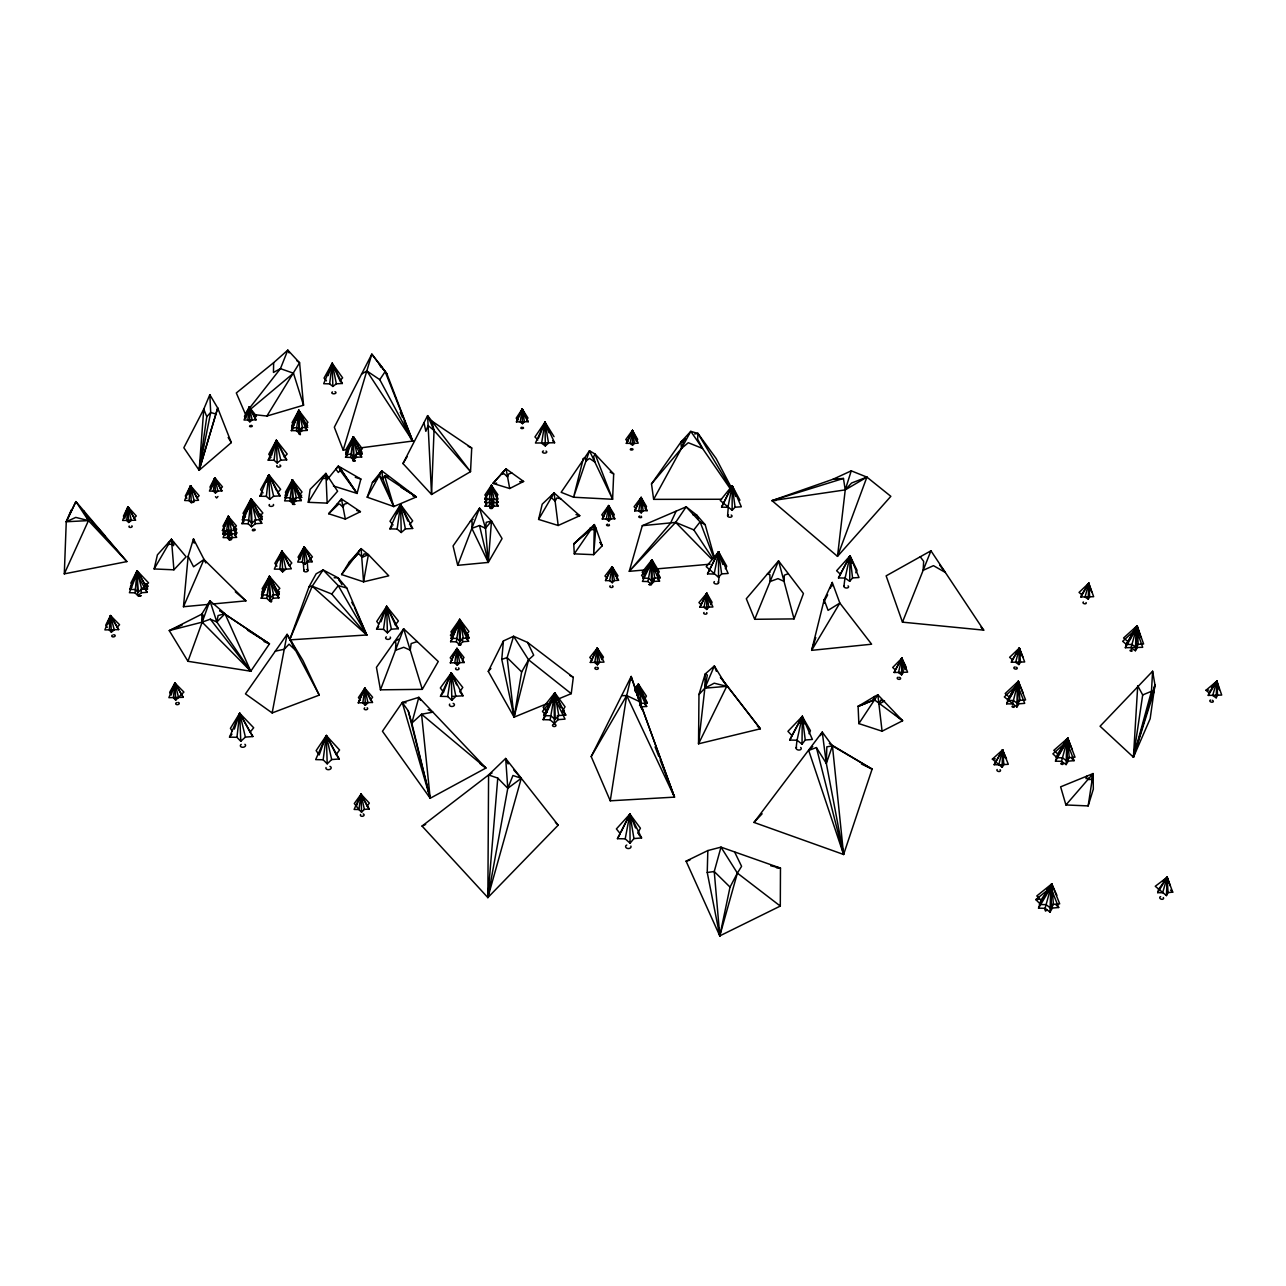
<?xml version="1.0" encoding="UTF-8"?>
<svg xmlns="http://www.w3.org/2000/svg" width="1286" height="1286" viewBox="0 0 1286 1286"><rect width="100%" height="100%" fill="white"/><g stroke="black" fill="none" stroke-linecap="round" stroke-linejoin="round"><path stroke-width="1.5" d="M710.676 604.693L712.074 602.314L706.77 593.296L704.005 607.378L706.753 609.468L706.77 593.296L698.957 602.587L701.175 604.886L699.777 607.265L712.91 606.992L706.77 593.296L699.777 607.265M718.52 577.269L718.569 551.79L706.239 566.692L718.52 577.269L721.639 573.894L728.149 573.46L718.569 551.79L707.525 573.861L714.164 574.038L718.569 551.79L726.767 566.29L725.336 568.717M732.136 510.285L732.2 485.738L720.273 500.543L732.136 510.285L735.078 507.198L741.331 506.797L732.2 485.738L721.575 507.15L727.94 507.311L732.2 485.738L739.932 500.222M824.133 603.343L824.149 599.871L832.267 582.445L839.838 603.054L871.619 644.206L811.643 650.346L824.149 599.871L828.088 610.352L839.838 603.054L811.643 650.346L815.79 637.567M780.297 906.067L780.473 868.098L720.996 847.136L707.83 850.56L686.081 861.138L719.79 935.887L780.297 906.067L737.376 873.098L720.996 847.136L714.244 871.538L719.79 935.887L737.376 873.098L741.588 866.33L734.579 851.911M492.072 772.982L488.584 774.944L487.86 897.58L558.188 825.162L505.671 758.451L488.584 774.944L422.049 826.062L487.86 897.58L521.28 778.287L513.789 770.041M705.033 687.737L707.332 675.037L705.194 673.993L704.857 688.171L698.539 743.806L726.719 686.338L714.357 665.955L705.194 673.993L698.973 694.488L698.539 743.806L760.347 728.808L720.514 677.352L760.347 728.808L757.422 726.172M802.03 744.128L802.271 716.431L787.932 731.332L791.967 735.592L789.765 740.045L797.063 740.222L802.03 744.128L805.261 740.013L802.271 716.431L791.967 735.592M849.708 581.32L850.03 555.857L836.623 570.727L840.385 574.263L838.488 577.912L845.127 578.089L849.708 581.32L852.538 577.944L859 577.51L850.03 555.857L840.385 574.263M591.367 528.948L573.749 543.914L589.551 529.719L594.228 529.494L595.161 530.973L595.804 527.839L594.341 524.608L573.749 543.914L574.279 553.848L593.682 554.668L602.169 545.811L595.804 527.839L593.682 554.668L594.341 524.608L574.279 553.848M900.216 661.197L901.856 658.223L905.022 669.717L906.18 667.161L901.856 658.223L898.48 672.61L901.582 674.861L901.856 658.223L892.709 667.482L895.265 669.942L894.108 672.498L907.611 672.176L901.856 658.223L895.265 669.942M289.125 352.894L287.823 350.113L273.661 362.668L273.452 372.458L280.444 368.648L287.823 350.113L299.574 362.765L303.544 405.219L266.909 416.037L253.101 414.526M1002.148 767.308L1002.582 749.931L992.374 759.126L1002.148 767.308L1003.868 764.672L1002.582 749.931L1000.653 752.873M737.376 873.098L730.03 887.083L719.79 935.887L707.236 872.471L707.83 850.56M1016.856 707.027L1017.451 684.715L1004.318 696.932L1016.856 707.027L1019.042 703.796L1024.701 703.362L1017.451 684.715L1015.506 687.93M1023.19 693.09L1018.335 681.291L1007.517 700.404L1013.384 700.548L1017.74 703.619L1018.335 681.291L1005.186 693.54L1009.655 697.542L1012.58 692.736M1022.917 657.001L1019.332 648.08L1015.683 662.37L1018.898 664.589L1019.332 648.08L1009.623 657.307L1012.323 659.734L1011.359 662.258L1024.685 661.952L1019.332 648.08L1012.323 659.734M594.228 527.951L594.341 524.608M808.685 750.413L816.401 747.568L843.6 854.483L826.335 763.402L826.834 746.828L832.444 745.88L872.117 769.108L843.6 854.483L753.998 822.429L822.252 732.088L832.444 745.88L843.6 854.483L808.685 750.413L812.736 746.571M1050.019 912.144L1050.758 887.613L1035.809 899.589L1039.956 903.769L1038.541 908.157L1045.1 908.318L1050.019 912.144L1052.382 908.077L1052.093 904.46L1059.696 903.833L1051.771 883.916L1036.805 895.94L1041.869 900.923M1056.883 895.297L1051.771 883.916L1040.953 900.12L1039.538 904.492L1046.097 904.653L1051.032 908.463L1051.771 883.916L1046.724 889.88M1066.11 764.591L1066.817 741.668L1052.88 753.853L1056.738 757.438L1055.485 761.167L1061.529 761.328L1066.11 764.591L1068.264 761.135L1068.007 757.695L1075.016 757.197L1067.766 738.164L1053.813 750.381L1057.671 753.966L1056.417 757.695L1062.461 757.84L1067.042 761.119L1069.196 757.663L1067.766 738.164L1065.756 740.945M1067.042 761.119L1067.766 738.164L1063.683 744.047M1091.766 592.139L1088.744 583.201L1085.062 597.09L1088.229 599.131L1088.744 583.201L1079.05 592.412L1081.735 594.646L1080.899 596.977L1093.663 596.704L1088.744 583.201L1085.882 587.67M64.3 573.861L66.261 521.746L75.922 501.588L126.864 561.596L64.3 573.861L88.461 520.605L83.96 511.04M1135.393 650.732L1137.274 647.71L1137.081 644.415L1143.608 643.981L1137.113 625.752L1131.005 647.855L1135.393 650.732L1136.181 629.095L1122.662 641.296L1126.391 644.431L1125.346 647.71L1142.691 647.308L1136.181 629.095L1134.172 632.262M1140.859 637.583L1137.113 625.752L1126.263 644.382L1131.921 644.527L1136.31 647.405L1137.113 625.752L1123.578 637.985L1128.127 641.73M434.041 430.488L431.549 494.483L470.531 471.657L471.721 447.994L431.839 421.069L427.611 415.635L402.968 463.539L431.549 494.483L427.611 415.635L434.041 430.488L470.531 471.657L431.839 421.069L434.041 430.488L428.109 425.537L425.843 431.324L423.978 422.708M1166.45 895.603L1167.19 877.245L1155.262 886.279L1166.45 895.603L1168.042 892.597L1167.19 877.245L1162.946 881.473M127.796 510.462L127.957 506.813L136.284 515.975L134.13 518.129L135.528 520.219L122.62 520.444L127.957 506.813L135.528 520.219M613.679 473.923L612.602 499.273L573.572 497.232L561.146 492.313L589.47 450.743L595.064 454.054L613.679 473.923L610.111 472.107M1219.321 689.955L1216.894 681.098L1212.666 695.517L1216.17 697.816L1216.894 681.098L1205.947 690.277L1208.953 692.8L1208.277 695.404L1221.7 695.067L1216.894 681.098L1211.46 687.56M471.849 528.337L479.501 525.54L488.278 562.416L502.07 538.577L491.493 521.039L479.565 508.147L453.074 545.939L457.703 565.326L488.278 562.416L471.849 528.337L472.139 521.794L470.387 521.248L473.103 519.431M630.992 680.471L631.185 676.516L591.206 756.57L610.255 800.808L674.491 797.127L635.236 689.055L674.491 797.127L626.7 695.565L631.185 676.516L640.123 701.883L626.7 695.565L621.604 695.678M651.504 483.89L680.937 442.03L690.791 431.357L697.928 433.43L697.639 439.185L702.558 448.46L688.299 442.722L681.451 448.46L651.504 483.89L653.642 499.354L721.494 499.257M1152.61 671.228L1151.468 691.305L1133.432 757.197L1100.06 726.236L1152.61 671.228L1154.941 684.763L1150.15 718.761L1133.432 757.197L1137.724 685.76L1142.691 694.938L1133.432 757.197L1153.831 692.061L1154.941 684.763L1133.432 757.197M199.153 470.274L203.767 409.157L209.827 394.689L217.704 408.032L231.319 442.593L199.153 470.274L183.834 447.737L203.767 409.157L206.789 416.664L199.153 470.274L217.704 408.032L199.153 470.274L210.695 412.468L209.827 394.689M479.501 525.54L485.513 528.241L486.253 522.309L491.493 521.039L488.278 562.416L485.513 528.241L479.565 508.147L457.703 565.326M718.52 582.912L719.067 575.758M727.603 515.67L728.294 506.893M497.762 778.094L487.86 897.58L507.793 788.302L512.953 775.49L521.28 778.287L507.793 788.302L497.762 778.094L488.584 774.944M547.273 703.522L514.095 717.154L501.765 659.364L503.421 640.942L513.58 636.265L527.565 642.421L573.299 677.352L571.241 693.668L558.333 698.973M135.046 592.846L137.104 570.727L148.549 582.88L138.116 592.283L135.351 589.518L129.709 589.374L137.104 570.727L147.552 589.02L140.672 589.406L141.508 592.717L137.795 595.611L135.046 592.846L129.404 592.701L136.798 574.07L147.231 592.332L141.508 592.717M208.83 604.356L183.464 606.735L188.142 556.324L193.479 538.93L205.824 562.93M189.058 500.624L184.637 500.511L190.553 485.738L198.542 500.27L194.073 500.543L191.26 502.665L189.058 500.624L190.553 485.738L199.169 495.737L196.935 498.036L190.553 485.738L185.313 495.978L186.904 498.212M176.712 686.579L174.928 683.011L173.417 697.8L175.684 700.147L183.898 692.077L174.928 683.011L169.623 692.415L171.231 695.003L174.928 683.011L183.191 697.333L168.884 697.671L174.928 683.011L183.191 697.333M221.931 490.898L220.469 488.889L222.446 486.831L214.81 477.781L213.412 491.204L215.421 493.036L217.929 491.123L221.931 490.898L214.81 477.781L209.972 487.04L211.434 489.034M227.381 530.411L226.995 534.011L229.197 536.037L231.866 533.915L236.19 533.658L233.329 528.401M227.944 532.356L227.365 537.725L229.551 539.75L232.236 537.644L236.544 537.371L234.647 533.867M796.147 747.97L796.966 740.559M242.668 517.085L250.625 502.601L261.781 523.306L255.416 523.691L251.526 526.778L248.246 523.82L251.059 498.807L262.842 512.985L259.788 516.313L251.059 498.807L243.086 513.323L245.465 516.554L242.363 519.898L248.664 520.058L251.943 523.016L255.85 519.93L262.199 519.544L251.059 498.807L242.363 519.898M236.946 737.312L239.694 713.248L253.68 727.763L250.063 732.216L252.876 736.54L245.401 737.103L240.771 741.266L236.946 737.312L229.519 737.135L239.694 713.248L252.876 736.54M266.347 496.38L268.822 474.727L280.621 489.323L277.567 492.634L280.059 495.882L273.613 496.267L269.69 499.338L266.347 496.38L259.949 496.203L268.822 474.727L280.059 495.882M274.079 460.308L276.377 440.294L287.18 453.99L284.383 456.964L286.682 459.858L280.766 460.211L277.165 462.96L274.079 460.308L268.195 460.147L276.377 440.294L286.682 459.858M266.829 598.376L269.417 576.273L279.834 588.377L277.133 591.496L279.335 594.534L272.503 594.936L273.259 598.231L269.787 601.141L271.121 602.105L271.844 600.948L269.867 601.237L266.829 598.376L261.187 598.215L269.015 579.616L269.417 576.273L279.335 594.534M831.801 586.368L832.267 582.445L830.467 588.104M278.805 560.567L281.907 551.212L285.91 569.151L274.352 569.135L281.907 551.212L289.221 565.936L291.793 562.995L281.907 551.212L279.753 569.28L282.615 571.884L285.91 569.151L291.343 568.798L281.907 551.212L274.866 563.316L276.956 566.178M307.595 427.338L305.586 424.878L307.949 422.371L298.802 410.347L296.375 430.778L299.075 433.028L302.13 430.697L307.225 430.408L298.432 413.433L291.729 425.666L293.706 428.109L291.311 430.633L302.13 430.697L301.471 427.643L307.595 427.338L298.802 410.347L292.083 422.596L294.076 425.039L291.665 427.563L296.728 427.708L299.445 429.942L302.499 427.627L298.802 410.347L291.665 427.563M292.822 486.783L292.018 483.118L284.592 500.881L295.909 500.929L295.217 497.778L301.631 497.441L299.525 494.74L302.017 491.991L292.404 479.919L289.897 501.026L292.71 503.485L295.909 500.929L301.245 500.608L292.018 483.118L285.058 495.431M182.082 625.092L169.254 630.59L202.159 622.151L201.773 614.178L209.923 600.787L225.002 613.711L250.77 671.228L202.159 622.151L203.027 614.981L201.773 614.178L169.254 630.59L187.949 661.293L250.77 671.228L269.449 643.884L219.874 610.77L269.449 643.884L263.984 641.537M302.29 562.191L304.171 546.871L312.418 556.886L304.734 564.393L302.29 562.191L297.709 562.062L304.171 546.871L312.096 561.789L307.499 562.095L304.171 546.871L298.063 557.159L299.879 559.571L304.171 546.871L312.096 561.789M329.634 383.887L332.174 363.359L342.623 377.843L339.922 380.688L342.349 383.485L336.385 383.807L332.865 386.443L329.634 383.887L323.702 383.71L332.174 363.359L342.349 383.485M843.938 586.287L845.031 577.366M323.156 759.785L326.322 735.56L339.568 749.995L336.144 754.56L339.199 758.981L331.675 759.56L327.207 763.82L323.156 759.785L315.665 759.608L326.322 735.56L339.199 758.981M298.336 413.77L298.802 410.347L304.734 423.062M291.922 483.359L292.404 479.919L301.631 497.441M393.082 524.993L389.996 521.264L400.557 504.562L412.661 528.466L405.395 528.916L401.248 532.5L397.149 529.06L400.557 504.562L412.661 520.862L409.527 524.704M383.517 629.368L386.7 606.381L398.403 620.977L395.365 624.9L398.322 628.709L391.378 629.192L387.391 632.841L383.517 629.368L376.573 629.175L386.7 606.381L398.322 628.709M367.169 806.097L361.044 794.201L358.907 809.553L361.559 812.205L364.356 809.408L369.178 809.007L361.044 794.201L354.309 803.509L358.907 809.553L354.116 809.441L361.044 794.201L369.323 803.091L367.169 806.097L369.178 809.007M308.27 502.312L310.103 489.387L325.888 473.457L337.607 491.22L327.174 503.115L308.27 502.312L325.888 473.457L326.21 478.408M303.657 550.199L304.171 546.871L306.004 551.823M447.673 696.53L440.471 696.337L443.509 692.077L440.342 687.994L451.273 672.948L455.823 696.337L451.836 700.275L447.673 696.53L451.273 672.948L462.783 687.463L459.793 691.691L463.008 695.806L452.559 696.417M456.337 641.843L459.745 619.434L468.892 631.474L466.513 634.754L469.101 637.92L462.204 638.354L462.847 641.698L459.681 644.752L456.337 641.843L450.582 641.698L459.231 622.826L468.586 641.296L462.847 641.698M1088.149 805.92L1093.084 773.577L1060.628 786.839L1065.917 804.956L1088.149 805.92L1093.325 789.138L1093.084 773.577L1065.917 804.956M487.442 495.415L491.429 485.288L496.203 496.959L497.891 494.772L491.429 485.288L489.259 499.402L491.718 501.347L493.969 499.322L498.116 499.081L491.429 485.288L484.886 494.997L486.783 497.119L485.079 499.29L493.969 499.322L491.429 485.288L485.079 499.29M489.789 499.129L489.243 502.649L491.702 504.594L493.969 502.569L498.116 502.328L496.444 498.872M489.821 502.81L489.275 506.33L491.718 508.259L493.985 506.25L498.116 505.993L496.444 502.553M610.255 800.808L626.7 695.565L591.206 756.57M503.421 640.942L488.262 671.356L514.095 717.154L521.65 671.919L528.578 659.814L533.69 655.153L527.565 642.421M352.766 440.166L353.345 436.742L362.266 448.782L353.907 456.626L351.078 454.312L345.934 454.167L353.345 436.742L362.089 453.926L355.9 454.231L356.527 457.334L353.505 459.745L350.692 457.414L345.532 457.269L352.943 439.876L361.688 457.028L350.692 457.414L353.345 436.742L362.089 453.926M550.135 719.855L554.796 692.8L565.052 706.802L562.384 710.997L565.76 715.064L557.368 715.627L558.076 719.646L554.411 723.552L550.135 719.855L543.094 719.662L554.089 696.899L565.052 719.115L558.076 719.646M358.424 553.43L348.86 562.738L358.424 553.43L362.25 557.288L364.115 553.848L368.391 554.62L363.568 581.835L341.594 574.569L348.86 562.738L361.109 548.624L368.391 554.62L388.758 575.806L363.568 581.835L361.109 548.624L341.594 574.569M627.697 441.436L632.471 430.392L636.297 441.307L637.647 439.378L632.471 430.392L630.14 443.461L632.551 445.165L634.448 443.397L638.21 443.172L632.471 430.392L625.784 439.555L627.697 441.436L626.33 443.349L634.448 443.397L632.471 430.392L626.33 443.349M609.677 580.677L612.168 566.724L617.939 575.774L616.428 578.073L618.518 580.308L614.386 580.581L612.281 582.703L609.677 580.677L605.513 580.565L612.168 566.724L618.518 580.308M325.663 739.177L326.322 735.56L336.144 754.56M647.919 581.545L651.954 559.812L659.268 571.82L657.355 574.842L660.184 577.784L653.642 578.17L654.124 581.417L651.423 584.23L647.919 581.545L642.405 581.401L651.343 563.107L659.557 581.063L654.124 581.417M636.763 692.961L638.419 684.152L646.408 696.08L645.025 698.427M272.15 712.942L287.083 634.336L302.917 660.474L319.249 695.115L272.15 712.942L245.465 693.877L287.083 634.336L319.249 695.115M625.205 838.842L617.441 838.665L620.254 833.682L616.396 828.923L629.899 814.102L641.585 837.942L633.934 838.585L630.076 843.198L625.205 838.842L629.899 814.102L640.412 828.232L637.663 833.167M210.325 619.177L250.77 671.228L216.852 622.006L218.09 615.544L225.002 613.711L216.852 622.006L210.325 619.177L202.159 622.151M174.157 542.499L173.514 545.698L171.842 544.219L167.791 544.412L168.771 542.226M328.059 476.736L327.448 479.791L326.097 478.279L321.982 478.569L322.882 476.479M1093.132 776.471L1092.409 780.055L1092.28 778.85L1088.856 779.637L1089.049 778.239L1085.979 778.609L1086.895 776.117M399.817 508.163L400.557 504.562L407.887 521.039M364.083 691.804L364.822 688.187L372.602 697.221L370.577 699.889L372.474 702.477L358.28 702.831L364.822 688.187L372.474 702.477M797.063 740.222L802.271 716.431L810.453 730.753L809.023 733.695M845.127 578.089L850.03 555.857L857.039 570.325L855.801 572.752M1091.493 780.554L1093.084 773.577M154.143 568.959L157.406 554.861L171.44 539.252L186.116 556.806L173.915 569.811L154.143 568.959L171.44 539.252L172.051 544.332M538.593 519.415L542.21 504.176L554.089 492.892L579.777 515.702L558.188 525.492L538.593 519.415L554.089 492.892L558.188 525.492M705.934 596.72L706.77 593.296L710.033 602.796M717.652 555.504L718.569 551.79L722.796 564.474M514.095 717.154L528.578 659.814L513.58 636.265L507.134 657.612L514.095 717.154L513.001 709.342M998.756 764.816L1008.304 764.318L1002.582 749.931L994.158 764.704L998.756 764.816L1002.582 749.931L1006.488 758.74M450.325 676.581L451.273 672.948L463.008 695.806M1170.228 885.797L1167.19 877.245L1162.608 892.773L1157.705 892.645L1158.557 889.398L1167.19 877.245L1172.719 892.162L1168.042 892.597M333.444 485.995L357.074 493.422L360.868 479.067L338.298 466.095L328.959 477.508M1061.529 761.328L1067.766 738.164L1072.347 749.883M124.806 518.29L127.957 506.813L134.13 518.129M1045.1 908.318L1051.771 883.916L1053.009 889.156M544.01 425.779L545.007 422.178L554.041 436.661M108.185 624.031L110.548 615.592L119.566 624.739L117.235 627.198L118.698 629.593L104.889 629.899L110.548 615.592L118.698 629.593M135.159 577.623L137.104 570.727L147.552 589.02M135.753 577.719L136.798 574.07L137.795 595.611M714.534 558.092L705.178 524.704L696.626 514.995L686.161 506.845L642.293 525.685L629.272 571.322L645.058 569.939M187.949 494.644L190.553 485.738L194.073 500.543M347.156 449.634L343.185 450.148L371.831 354.132L386.861 373.76L412.693 441.034L361.061 447.817M211.997 487.153L214.81 477.781L220.469 488.889M225.082 526.601L228.265 516.329L236.415 525.878L234.309 528.144L235.917 530.362L222.414 530.604L228.265 516.329L235.917 530.362M247.137 511.233L251.059 498.807L253.117 504.064M248.905 508.066L250.625 502.601L251.509 506.459M851.252 470.837L845.24 489.886L837.507 556.372L772.002 500.64L833.119 479.212L851.252 470.837L866.909 477.122L890.844 496.332L837.507 556.372L866.909 477.122L851.589 483.006L845.24 489.886L772.002 500.64L843.455 478.44L845.24 489.886L866.909 477.122M271.635 455.292L276.377 440.294L284.383 456.964M266.507 481.993L268.822 474.727L276.699 490.85M294.671 423.207L298.802 410.347L299.976 413.738M296.214 420.345L298.432 413.433L299.188 416.985M289.334 489.307L292.404 479.919L299.525 494.74M290.877 486.638L292.018 483.118L292.71 503.485M328.171 375.608L332.174 363.359L339.922 380.688M264.884 590.033L269.417 576.273L277.133 591.496M267.826 583.249L269.015 579.616L278.933 597.861L273.259 598.231M234.39 729.114L239.694 713.248L250.063 732.216M350.821 444.152L353.345 436.742L356.929 454.215M351.158 445.085L352.943 439.876L353.505 459.745M610.946 570.341L612.168 566.724L615.817 576.45M639.271 502.89L641.135 497.489L646.504 506.523L645.09 508.613L647.115 510.671L634.689 510.88L641.135 497.489L647.115 510.671M816.401 747.568L826.335 763.402L832.444 745.88M367.217 497.216L372.458 482.346L381.813 470.869L416.342 496.959L393.805 506.539L367.217 497.216L381.813 470.869L382.906 479.131L393.805 506.539L384.659 475.9L388.71 476.72M187.949 661.293L209.923 600.787L216.852 622.006M650.7 563.236L651.954 559.812L660.184 577.784M289.671 639.881L309.058 586.737L316.131 573.813L323.091 569.923L338.009 577.784L346.786 588.024L366.767 634.979L289.671 639.881L312.225 586.207L323.091 569.923L338.266 585.628L366.767 634.979L312.225 586.207L309.058 586.737M397.165 513.853L400.557 504.562L401.634 508.131M319.153 755.011L326.322 735.56L327.769 739.129M794.041 618.904L803.445 593.537L778.56 560.873L746.314 598.746L754.705 619.289L794.041 618.904L778.56 560.873L754.705 619.289M380.945 621.813L386.7 606.381L395.365 624.9M848.647 559.555L850.03 555.857L852.104 563.107M358.28 702.831L364.822 688.187L370.577 699.889M380.447 689.826L403.643 628.741L438.269 661.518L422.29 689.344L380.447 689.826L376.444 667.338L403.643 628.741L422.29 689.344M1018.769 700.42L1025.585 699.954L1018.335 681.291L1012.516 703.956L1006.649 703.812L1007.967 700.307M356.286 806.402L361.044 794.201L364.356 809.408M800.937 719.871L802.271 716.431L812.398 739.45L805.261 740.013M516.442 421.888L522.261 409.012L527.951 418.014L526.456 419.895L528.241 421.712L516.442 421.888L522.261 409.012L528.241 421.712M453.508 635.027L450.952 631.86L459.745 619.434L463.362 638.322L460.195 641.376L456.851 638.467L451.097 638.322L453.508 635.027L459.745 619.434L469.101 637.92M457.028 628.324L459.231 622.826L459.986 626.716M902.467 622.151L930.951 550.794L983.71 630.14L902.467 622.151L886.134 575.855L930.951 550.794M538.561 438.156L545.007 422.178L554.604 442.754L535.458 443.027L545.007 422.178L549.009 432.707M717.106 555.407L718.569 551.79L721.639 573.894M214.81 477.781L209.441 491.091L217.929 491.123L214.81 477.781L215.421 493.036M450.341 662.853L456.964 648.465L463.989 657.516L462.156 660.072L464.133 662.531L450.341 662.853L456.964 648.465L464.133 662.531M443.509 692.077L451.273 672.948L456.691 684.875M705.307 596.897L706.77 593.296L708.763 607.281L706.753 609.468M231.046 530.346L231.866 533.915L222.719 533.899L224.182 530.33M225.275 532.275L223.089 537.612L232.236 537.644L230.998 532.291M248.246 523.82L241.945 523.643L250.625 502.601L251.526 526.778M291.311 430.633L298.432 413.433L299.075 433.028M589.551 529.719L590.435 527.565M627.697 819.423L629.899 814.102L635.557 827.975M865.462 703.474L858.1 706.335L873.017 700.259L874.576 696.498L877.856 694.826L902.627 720.755L882.083 731.204L858.855 723.6L858.1 706.335L874.576 696.498M284.962 497.714L287.501 494.949L285.428 492.265L292.404 479.919L296.294 497.762L293.079 500.302L290.266 497.859L284.962 497.714L292.404 479.919L293.642 483.327M298.979 434.057L300.377 434.716L300.313 433.687M261.572 594.904L269.417 576.273L273.645 594.92L270.189 597.813L267.215 595.048L261.572 594.904L263.405 592.814M183.464 606.735L203.96 559.49L245.899 600.867L212.737 603.986M602.298 519.046L608.696 505.591L614.274 514.625L612.811 516.747L614.804 518.821L602.298 519.046L608.696 505.591L614.804 518.821M397.149 529.06L389.883 528.867L400.557 504.562L405.395 528.916M634.689 510.88L641.135 497.489L644.431 506.764M547.289 712.171L546.518 711.383L554.796 692.8L565.76 715.064M551.823 701.995L554.089 696.899L554.748 700.645M605.513 580.565L612.168 566.724L614.386 580.581M66.454 521.344L71.26 509.947M493.326 499.064L493.969 502.569L485.079 502.537L486.671 499.048M489.05 493.792L490.641 490.304M493.342 502.746L493.985 506.25L485.111 506.218L486.687 502.713M591.962 659.895L597.283 648.112L603.439 657.13L601.832 659.67L597.283 648.112L589.808 657.435L591.962 659.895L590.322 662.435L604.002 662.129L597.283 648.112L590.322 662.435M645.733 573.395L651.954 559.812L656.005 571.08M649.703 566.692L651.343 563.107L651.423 584.23M451.097 638.322L459.745 619.434L465.773 633.05M440.471 696.337L451.273 672.948L452.35 676.532M551.983 494.901L550.472 498.164L551.372 497.553L555.15 501.235L556.822 497.971L560.712 498.759M676.179 511.137L670.488 523.273L629.272 571.322L675.648 522.389L686.161 506.845L700.098 521.891L705.178 524.704M635.927 689.409L638.419 684.152L647.34 703.008L640.283 703.474M636.232 690.855L637.76 687.624L646.681 706.448L640.814 706.898M900.296 661.518L901.856 658.223L903.367 672.498L901.582 674.861M66.261 521.746L75.778 517.406L88.461 520.605L66.261 521.746L75.922 501.588L88.461 520.605L126.864 561.596L83.863 512.632L105.372 536.23M718.569 551.79L707.525 573.861M546.518 711.383L543.19 707.348L554.796 692.8L558.783 715.579L555.118 719.485L550.842 715.788L543.801 715.611L554.796 692.8L560.873 707.348M701.175 604.886L706.77 593.296L707.204 596.865M123.424 516.2L127.957 506.813L131.381 520.476L128.696 522.47L126.703 520.557L127.957 506.813L128.696 522.47M357.765 553.977L359.421 550.553M848.294 559.474L850.03 555.857L852.538 577.944M380.158 472.894L378.598 476.125L379.257 475.498L382.906 479.131L384.659 475.9L416.342 496.959L412.677 495.737M643.016 578.137L651.954 559.812L654.735 578.153L652.034 580.967L648.53 578.282L643.016 578.137L644.961 575.083L642.164 572.157L651.954 559.812L652.034 580.967M621.122 831.897L629.899 814.102L633.934 838.585M634.93 691.177L638.419 684.152L644.318 699.6M636.007 691.145L637.76 687.624L638.708 693.572M798.654 723.6L802.271 716.431L804.682 723.938M130.77 583.233L137.104 570.727L138.775 574.151M130.465 586.545L136.798 574.07M617.441 838.665L629.899 814.102L630.076 843.198M820.436 735.64L822.252 732.088L826.335 763.402M838.488 577.912L850.03 555.857M789.765 740.045L802.271 716.431M827.654 594.855L824.455 600.771L824.149 599.871M894.108 672.498L901.856 658.223M653.642 499.354L690.791 431.357L730.705 489.403M336.385 383.807L332.174 363.359L324.056 378.068L326.451 380.849M1216.17 697.816L1217.52 695.404L1216.894 681.098L1213.502 685.534M1011.359 662.258L1019.332 648.08L1021.084 655.699M1007.517 700.404L1018.335 681.291L1019.669 687.013M1006.649 703.812L1017.451 684.715L1017.789 688.637M1080.899 596.977L1088.744 583.201L1090.223 590.708M994.158 764.704L1002.582 749.931L1004.495 757.695M1056.417 757.695L1067.766 738.164L1069.438 745.88M1055.485 761.167L1066.817 741.668L1074.083 760.669L1068.264 761.135M1126.263 644.382L1137.113 625.752L1138.817 635.188M1125.346 647.71L1136.181 629.095L1136.406 632.921M266.909 416.037L299.574 362.765L296.841 360.723M261.765 592.042L269.015 579.616L269.899 583.442M352.943 439.876L345.773 452.125L347.879 454.665L345.532 457.269M1051.032 908.463L1053.395 904.412L1051.771 883.916L1048.508 888.208M1039.538 904.492L1051.771 883.916M1038.541 908.157L1050.758 887.613L1058.683 907.498L1052.382 908.077M1017.371 651.375L1019.332 648.08L1020.505 662.258L1018.898 664.589M1208.277 695.404L1216.894 681.098L1218.067 688.733M402.968 463.539L407.099 456.787M1081.735 594.646L1088.744 583.201L1089.676 596.993L1088.229 599.131M245.401 737.103L239.694 713.248L230.435 728.342L232.284 731.204M1016.567 684.152L1018.335 681.291L1019.927 700.388L1017.74 703.619M1157.705 892.645L1167.19 877.245L1168.299 883.144M721.575 507.15L732.2 485.738L735.624 496.428M1136.31 647.405L1138.206 644.382L1137.113 625.752L1133.979 630.172M1086.606 586.609L1088.744 583.201M1129.14 640.139L1131.15 636.988M1057.671 753.966L1067.766 738.164M1059.568 753.033L1062.67 748.163M543.801 715.611L545.618 712.798M543.094 719.662L545.827 715.45L542.499 711.383L554.089 696.899L554.411 723.552M1000.556 753.049L1002.582 749.931M391.378 629.192L386.7 606.381L376.75 621.443L378.695 623.983M858.855 723.6L877.856 694.826L882.083 731.204M410.395 437.867L412.693 441.034L379.772 379.659L385.141 371.622L371.831 354.132L334.328 427.225L343.185 450.148M1048.524 890.941L1050.758 887.613L1051.048 891.359M487.072 495.014L484.886 498.245L486.783 500.35L485.079 502.537M331.675 759.56L326.322 735.56L316.147 750.606L318.156 753.548M487.089 498.679L484.918 501.91L486.799 504.032L485.111 506.218M1208.953 692.8L1216.894 681.098M406.119 702.815L402.245 702.494L382.456 731.252L430.199 798.268L485.915 768.047L418.834 697.333L402.245 702.494L430.199 798.268L421.567 714.212L432.9 712.155L428.109 709.631M1134.059 630.188L1137.113 625.752M468.377 634.834L465.998 638.113L468.586 641.296M450.582 641.698L452.993 638.386L450.438 635.22L459.231 622.826L459.681 644.752M312.225 586.207L331.756 594.019L338.266 585.628L346.786 588.024M712.91 558.831L693.829 529.896L700.098 521.891L714.003 558.204M376.573 629.175L378.631 626.555M651.343 563.107L641.569 575.405L644.35 578.346M229.519 737.135L231.978 734.145M389.883 528.867L392.021 526.295M485.513 528.241L491.493 521.039M1163.557 881.553L1167.19 877.245M634.93 688.283L638.419 684.152L639.11 688.074M635.445 690.357L637.76 687.624L637.792 693.186M215.485 496.701L216.659 497.987L217.961 496.476M279.448 591.689L276.747 594.823L278.933 597.861M328.653 513.741L341.449 498.952L360.434 511.683L345.339 519.094L328.653 513.741L338.17 504.61M261.187 598.215L263.019 596.125M345.934 454.167L348.281 451.547L346.175 449.023L353.345 436.742L353.907 456.626M639.512 705.628L641.473 703.458L638.419 684.152L638.483 697.317M301.647 495.158L299.14 497.923L301.245 500.608M241.945 523.643L244.019 521.425M698.973 694.488L704.857 688.171L714.228 683.188L726.719 686.338L704.857 688.171L714.357 665.955L716.366 671.292M206.789 416.664L210.695 412.468L216.369 414.205M222.719 533.899L224.857 531.616M259.949 496.203L262.022 493.985M222.414 530.604L224.552 528.321L222.976 526.103L228.265 516.329L234.309 528.144M488.262 671.356L490.93 668.511M753.998 822.429L762.132 813.781M597.427 664.798L599.662 662.435L597.283 648.112L594.711 662.563L597.427 664.798L597.283 648.112L598.006 651.68M268.195 460.147L271.041 457.157L268.774 454.263L276.377 440.294L277.615 443.67M129.709 589.374L131.702 587.284M254.564 418.014L256.428 416.15L249.275 407.083L244.469 416.31L245.899 418.143L249.275 407.083L256.027 419.863L244.035 420.024L249.275 407.083L256.027 419.863M641.216 512.857L641.135 497.489L638.692 510.992L641.216 512.857L643.177 510.912L641.135 497.489L634.111 506.732L636.12 508.774M461.417 658.416L456.964 648.465L454.746 662.965L457.302 665.216L459.745 662.853L456.964 648.465L450.229 657.821L452.19 660.297M612.12 514.882L608.696 505.591L606.301 519.158L608.808 521.039L610.834 519.078L608.696 505.591L601.784 514.85L603.761 516.908M365.304 705.307L364.822 688.187L362.813 702.944L365.304 705.307L367.941 702.815L364.822 688.187L358.456 697.559L360.321 700.147M545.312 445.953L545.007 422.178L541.599 443.204L545.312 445.953L548.527 443.091L545.007 422.178L534.96 436.935L537.853 439.941M525.765 418.079L522.261 409.012L520.219 421.985L522.47 423.657L524.479 421.921L522.261 409.012L516.184 418.175L517.936 420.008M249.725 409.864L293.465 373.213L303.544 405.219M273.661 362.668L236.319 392.969L245.208 413.658L280.444 368.648L293.465 373.213M117.235 627.198L110.548 615.592L109.262 630.011L111.352 632.198L114.261 629.899L110.548 615.592L105.79 625.028L107.252 627.423M228.908 532.742L231.576 530.636L228.265 516.329L226.706 530.716L228.908 532.742L228.265 516.329L229.551 519.464M249.822 421.808L252.169 420.072L249.275 407.083L247.844 420.136L249.822 421.808L249.275 407.083L250.609 410.652M252.699 529.35C250.641 532.324 258.293 529.864 253.84 529.06M685.438 438.815L680.937 442.03L681.451 448.46L683.605 441.805L680.937 442.03L684.345 440.31M203.96 559.49L193.575 566.788L188.142 556.324M770.105 572.125L767.388 573.99L769.848 574.681L770.137 581.497L777.998 578.636L784.026 581.368L784.331 575.212L788.286 573.652M372.458 482.346L376.75 479.421M504.048 471.271L501.283 474.148L504.273 473.875L507.584 477.042L508.629 474.02L511.828 472.975M398.644 639.142L394.207 642.116L395.943 643L395.461 650.298L403.724 647.292L410.234 650.153L411.166 643.563L417.194 641.569M1044.779 909.347L1045.55 911.131L1046.868 909.941M361.559 374.13L366.815 370.931L379.772 379.659M509.706 488.519L523.627 481.446L506.073 468.843L492.94 483.391L509.706 488.519L506.073 468.843L492.94 483.391L496.685 483.15M630.799 448.669C628.307 451.016 635.863 449.939 631.908 448.573M422.049 826.062L425.666 824.406M521.377 427.241C518.708 429.154 525.781 428.977 522.839 427.209M229.422 538.4C226.095 540.458 233.827 540.538 231.014 538.368M362.25 557.288L368.391 554.62M1142.691 694.938L1151.468 691.305L1153.831 692.061M250.272 425.425C247.185 427.563 254.982 426.839 251.413 425.328M339.6 501.524L341.449 498.952L345.339 519.094M858.1 706.335L874.512 699.889L902.627 720.755L894.943 714.405M501.765 659.364L507.134 657.612L521.65 671.919M347.67 503.131L344.214 504.241L343.073 507.343L339.745 504.08L336.787 504.337M1012.677 705.885C1010.185 706.914 1015.393 708.409 1014.107 706.255M607.49 524.158C603.873 525.636 611.268 526.922 609.017 524.366M639.689 516.007C636.152 517.486 643.514 518.74 641.216 516.216M490.722 506.989C486.896 508.726 494.981 509.369 491.895 507.07M686.081 861.138L689.843 860.205M873.017 700.259L874.512 699.889M275.317 651.166L284.238 649.269L289.061 644.173L295.539 650.314L291.295 641.312M837.025 478.424L833.119 479.212L843.455 478.44M694.681 433.993L697.928 433.43L716.109 458.475L731.895 488.6M693.829 529.896L675.648 522.389L642.293 525.685M339.97 467.975L357.074 493.422L340.227 470.451L338.298 466.095L335.855 469.085L338.331 472.476L340.227 470.451L341.69 470.676L357.074 493.422M707.236 872.471L714.244 871.538L730.03 887.083M1035.809 899.589L1038.959 899.3M656.889 568.878L710.177 564.184M992.374 759.126L995.332 758.885M1061.738 762.968C1058.378 763.9 1064.856 765.749 1062.67 763.225M1205.947 690.277L1208.727 690.068M519.721 481.703L523.627 481.446M772.002 500.64L775.972 500.495M693.122 515.027L696.626 514.995L698.073 518.596M334.135 577.768L338.009 577.784L341.931 584.792M776.535 867.809L780.473 868.098L770.732 865.767M1131.15 650.009C1127.356 650.684 1134.284 652.388 1131.439 650.073M576.015 514.561L579.777 515.702M355.29 477.331L360.868 479.067M356.72 510.51L360.434 511.683M468.184 446.322L471.721 447.994M861.411 763.997L872.117 769.108L829.341 743.565M569.794 675.407L573.299 677.352M247.587 630.236L269.449 643.884M401.103 487.314L416.342 496.959M479.678 763.354L485.915 768.047L421.567 714.212L411.793 723.118L430.199 798.268L408.225 710.804L402.245 702.494M528.578 659.814L571.241 693.668M235.306 591.817L245.899 600.867M1071.479 758.274L1074.083 760.669M1170.517 890.089L1172.719 892.162M1055.902 904.701L1058.683 907.498M555.391 822.349L558.188 825.162M675.648 522.389L711.914 559.394M552.659 440.744L554.604 442.754M657.693 579.086L659.557 581.063M145.688 583.506L148.228 586.191L145.27 589.309L147.231 592.332M980.977 627.214L983.71 630.14M607.04 578.266L604.967 576.032L612.168 566.724L612.281 582.703M496.187 500.19L498.116 502.328M496.203 503.871L498.116 505.993M645.331 700.741L647.34 703.008M644.672 704.165L646.681 706.448M234.727 530.154L237.058 532.87L234.952 535.153L236.544 537.371M331.756 594.019L366.767 634.979L354.502 607.635M234.374 526.44L236.704 529.157L234.582 531.44L236.19 533.658M361.688 457.028L359.55 454.488L361.864 451.884L359.63 448.878M410.572 525.958L412.661 528.466M260.061 513.902L262.408 516.731L259.37 520.058L261.781 523.306M638.644 834.357L641.585 837.942M307.225 430.408L305.216 427.949L307.579 425.441L305.296 422.435M939.664 565.084L945.371 572.463L933.475 565.663L923.155 570.325L923.653 561.355L920.262 556.774M263.051 492.876L260.608 489.661L268.822 474.727L270.189 478.344M260.592 517.39L262.199 519.544M562.062 707.75L564.345 710.853M223.635 533.111L225.227 535.33M264.305 591.769L262.151 588.731L269.417 576.273L270.189 597.813M366.815 370.931L412.693 441.034L385.141 371.622L386.861 373.76L379.209 363.488L380.769 367.105M600.048 542.499L602.169 545.811L600.176 542.354M228.169 437.481L231.319 442.593M697.928 433.43L731.38 489.114M420.57 700.372L418.834 697.333L411.793 723.118L408.225 710.804M351.737 602.314L353.698 605.819M229.503 521.393L231.416 524.897M112.091 618.598L110.548 615.592L111.352 632.198M338.009 577.784L339.809 581.368M359.582 620.688L361.382 624.257M363.182 627.825L366.767 634.979M379.257 475.498L393.805 506.539M400.235 412.179L402.566 417.596M404.125 421.197L412.693 441.034M508.066 763.964L505.671 758.451L507.793 788.302M655.088 746.877L658.689 756.184M660.12 759.897L674.491 797.127M635.236 689.055L640.123 701.883M175.684 700.147L174.928 683.011L176.021 686.322M340.758 467.847L341.69 470.676M631.185 676.516L641.875 709.599M458.009 652.05L456.964 648.465L457.302 665.216M141.814 589.39L137.104 570.727L138.116 592.283M174.928 683.011L178.593 697.671M194.363 542.805L193.479 538.93L193.913 542.869M255.416 523.691L254.58 519.962L255.85 519.93L251.059 498.807L251.943 523.016M273.613 496.267L268.822 474.727L269.69 499.338M280.766 460.211L276.377 440.294L277.165 462.96M523.032 412.581L522.261 409.012L522.47 423.657M609.323 509.16L608.696 505.591L608.808 521.039M293.079 500.302L292.404 479.919L293.015 483.729M299.445 429.942L298.802 410.347L299.365 414.205M718.681 927.945L719.79 935.887M735.078 507.198L732.2 485.738L732.554 489.307M171.44 539.252L173.915 569.811M292.404 479.919L292.661 483.472M303.335 563.236L303.882 570.711M298.802 410.347L299.043 413.819M307.209 561.307L307.884 570.63M401.248 532.5L400.557 504.562L400.782 508.195M325.888 473.457L327.174 503.115M190.553 485.738L191.26 502.665M239.694 713.248L240.771 741.266M229.342 534.301L229.551 539.75M229.053 532.388L229.197 536.037M400.557 504.562L400.685 508.243M269.015 579.616L269.787 601.141M281.907 551.212L282.615 571.884M304.171 546.871L304.734 564.393M326.322 735.56L327.207 763.82M361.044 794.201L361.559 812.205M332.174 363.359L332.865 386.443M386.7 606.381L387.391 632.841M451.273 672.948L451.836 700.275M459.745 619.434L460.195 641.376M491.429 485.288L491.718 508.259M554.796 692.8L555.118 719.485M632.471 430.392L632.551 445.165M193.109 491.445A1.656 0.916 -5.1 0 1 190.891 492.377M193.495 500.704A1.656 0.932 -5.2 0 1 193.993 501.894A1.656 0.932 -5.2 0 1 191.871 502.408A1.656 0.932 -5.2 0 1 191.003 501.299M279.801 465.034A2.009 1.109 -3.6 0 1 280.396 466.545A2.009 1.109 -3.6 0 1 277.615 466.995A2.009 1.109 -3.6 0 1 277.02 465.484M273.339 504.433A2.25 1.27 -3.9 0 1 272.68 506.073A2.25 1.27 -3.9 0 1 269.787 506.121A2.25 1.27 -3.9 0 1 269.449 504.498M306.47 569.505A2.009 1.19 -3.8 0 1 307.74 571.048A2.009 1.19 -3.8 0 1 304.959 571.772A2.009 1.19 -3.8 0 1 304.187 570.116M390.188 637.068A2.443 1.511 -2.6 0 1 389.449 639.078A2.443 1.511 -2.6 0 1 386.186 638.885A2.443 1.511 -2.6 0 1 386.363 636.843M718.086 581.851A2.331 1.399 4.3 0 1 717.765 583.715A2.331 1.399 4.3 0 1 714.614 583.539A2.331 1.399 4.3 0 1 714.405 581.626M731.187 515.027A2.234 1.286 4.3 0 1 731.429 516.924A2.234 1.286 4.3 0 1 728.149 516.731A2.234 1.286 4.3 0 1 728.487 514.866M453.154 703.394A2.524 1.64 -1.5 0 1 454.119 705.612A2.524 1.64 -1.5 0 1 450.695 706.287A2.524 1.64 -1.5 0 1 449.714 704.085M630.863 846.075A2.701 1.897 2.9 0 1 629.449 848.39A2.701 1.897 2.9 0 1 625.96 847.522A2.701 1.897 2.9 0 1 626.78 845.031M800.696 747.439A2.572 1.688 7 0 1 800.439 749.706A2.572 1.688 7 0 1 796.982 749.497A2.572 1.688 7 0 1 796.629 747.182M334.987 391.732A2.09 1.109 -2.3 0 1 335.55 393.323A2.09 1.109 -2.3 0 1 332.495 393.564A2.09 1.109 -2.3 0 1 332.447 391.941M546.052 451.081A2.154 1.19 1 0 1 546.068 452.833A2.154 1.19 1 0 1 542.917 452.656A2.154 1.19 1 0 1 543.448 450.936M329.939 766.376A2.636 1.752 -4.9 0 1 330.904 768.61A2.636 1.752 -4.9 0 1 327.576 769.607A2.636 1.752 -4.9 0 1 326.033 767.533M244.919 744.289A2.62 1.704 -6.6 0 1 244.694 746.716A2.62 1.704 -6.6 0 1 240.996 746.812A2.62 1.704 -6.6 0 1 241.238 744.385M848.053 585.869A2.331 1.382 6.8 0 1 847.876 587.734A2.331 1.382 6.8 0 1 844.725 587.541A2.331 1.382 6.8 0 1 844.372 585.644M555.038 724.388A1.736 1.141 0.9 0 1 555.536 726.172A1.736 1.141 0.9 0 1 552.787 726.011A1.736 1.141 0.9 0 1 553.703 724.307M458.523 667.916A1.72 1.093 -1.3 0 1 458.555 669.443A1.72 1.093 -1.3 0 1 456.144 669.508A1.72 1.093 -1.3 0 1 456.096 667.964M597.363 667.321A1.704 1.077 1.9 0 1 597.894 669.025A1.704 1.077 1.9 0 1 595.193 668.865A1.704 1.077 1.9 0 1 596.061 667.241M612.474 585.789A1.624 0.981 2.2 0 1 612.65 587.172A1.624 0.981 2.2 0 1 610.352 587.22A1.624 0.981 2.2 0 1 610.191 585.837M899.477 677.32A1.72 1.077 8.6 0 1 900.313 679.024A1.72 1.077 8.6 0 1 897.612 678.863A1.72 1.077 8.6 0 1 898.175 677.24M1016.454 667.257A1.72 1.045 10.7 0 1 1016.696 668.945A1.72 1.045 10.7 0 1 1014.043 668.35A1.72 1.045 10.7 0 1 1015.168 666.968M1000.026 769.655A1.816 1.173 11.6 0 1 1000.026 771.262A1.816 1.173 11.6 0 1 997.598 771.118A1.816 1.173 11.6 0 1 997.18 769.494M178.079 702.413A1.8 1.125 -7.5 0 1 178.947 704.053A1.8 1.125 -7.5 0 1 176.102 704.358A1.8 1.125 -7.5 0 1 176.729 702.558M113.666 634.786A1.736 1.045 -7.9 0 1 115.081 636.088A1.736 1.045 -7.9 0 1 112.445 636.779A1.736 1.045 -7.9 0 1 112.396 635.123M131.831 525.845A1.624 0.916 -6.4 0 1 131.686 527.083A1.624 0.916 -6.4 0 1 129.516 527.276A1.624 0.916 -6.4 0 1 129.259 526.07M706.641 612.618A1.64 1.013 4.2 0 1 706.4 613.969A1.64 1.013 4.2 0 1 704.181 613.84A1.64 1.013 4.2 0 1 704.037 612.474M363.199 813.893A1.881 1.286 -4.5 0 1 363.825 815.629A1.881 1.286 -4.5 0 1 361.253 816.16A1.881 1.286 -4.5 0 1 360.627 814.44M367.185 707.798A1.768 1.141 -3.5 0 1 367.137 709.406A1.768 1.141 -3.5 0 1 364.645 709.47A1.768 1.141 -3.5 0 1 364.694 707.863M1163.316 897.532A1.993 1.318 16.8 0 1 1162.64 899.252A1.993 1.318 16.8 0 1 1159.988 898.351A1.993 1.318 16.8 0 1 1160.663 896.631M1212.377 700.291A1.784 1.045 14.3 0 1 1212.939 701.995A1.784 1.045 14.3 0 1 1210.271 701.626A1.784 1.045 14.3 0 1 1210.64 700.05M1086.027 602.539A1.656 0.964 11.1 0 1 1085.529 603.745A1.656 0.964 11.1 0 1 1083.342 603.279A1.656 0.964 11.1 0 1 1083.455 601.993M140.946 595.756L138.631 595.916L140.946 595.756M651.327 584.632L649.092 584.6L651.327 584.632M583.314 458.572L573.572 497.232L589.47 450.743L612.602 499.273L595.064 454.054L593.65 456.659L594.839 461.995L589.502 458.443L585.95 461.031L585.162 457.752L583.314 458.572M460.806 644.768L458.475 644.736L460.806 644.768M355.145 460.822L353.039 460.79L355.145 460.822M294.735 504.353L292.581 504.321L294.735 504.353M880.637 700.34L878.949 704.149L884.559 700.966L880.637 700.34"/></g></svg>
